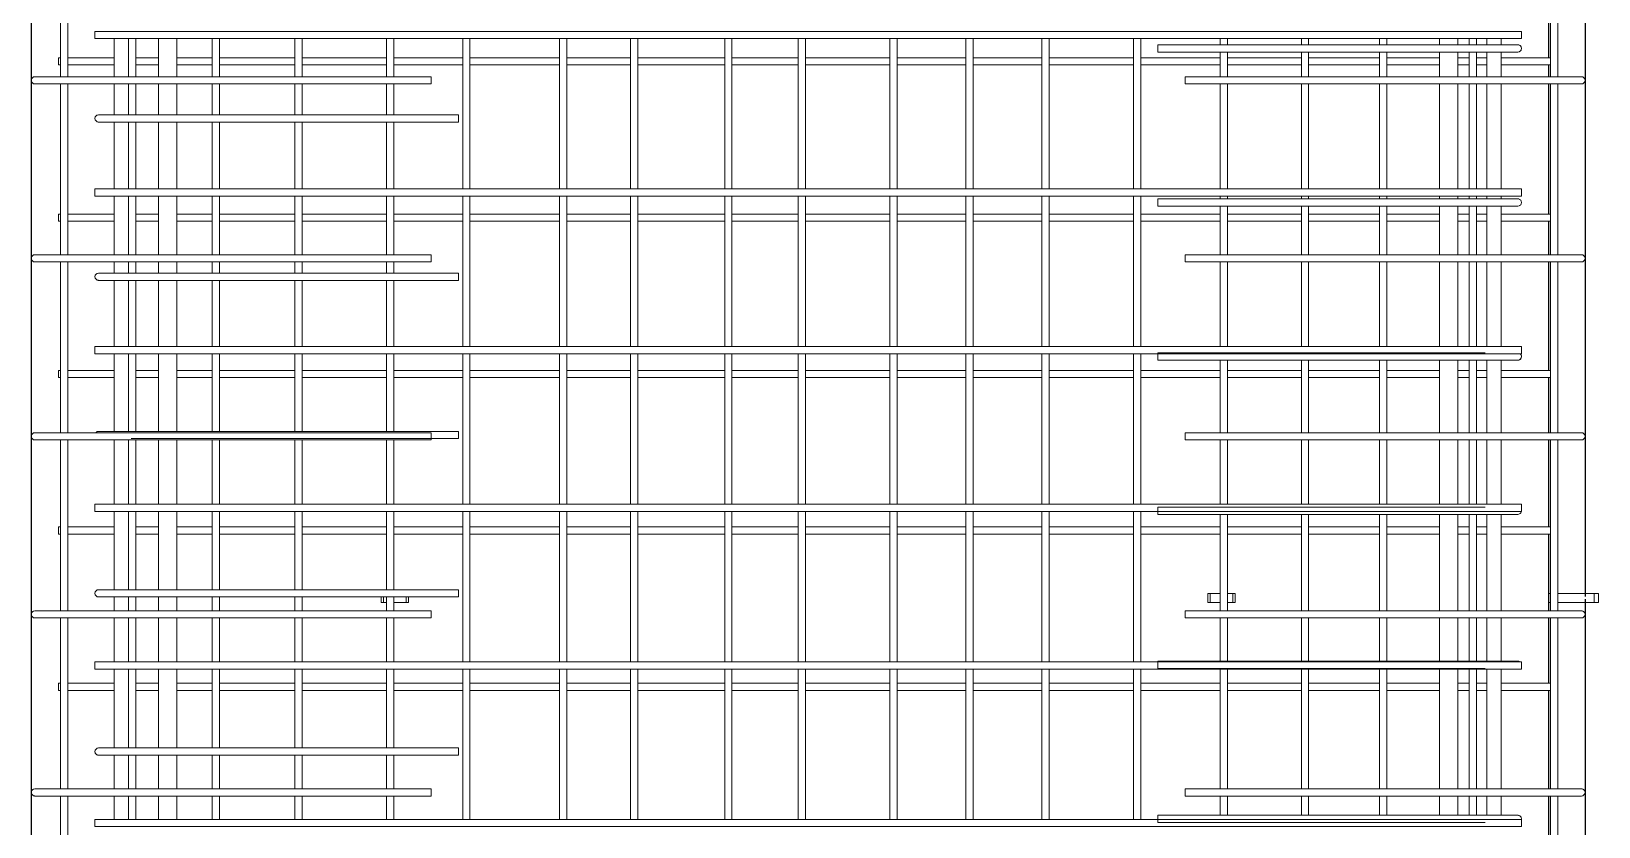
# Model space of a CAD drawing. Header units: millimetres. Extents: x 840 to 20197, y -2485 to 18696.
# Drawn here: x 2609 to 4334, y 1409 to 2283 of the extents above; entities that cross this region are included whole.
import ezdxf

# ---------------------------------------------------------------- set-up
doc = ezdxf.new("R2010")
doc.units = ezdxf.units.MM
doc.linetypes.add('Dash', pattern=[6.36, 3.18, -3.18])
for name, color, linetype, lineweight in [('A-GENM', 13, 'Continuous', 18), ('A-WALL', 113, 'Continuous', 25), ('A-WALL-HDLN', 110, 'Dash', 25), ('S-RBAR', 171, 'Continuous', 18)]:
    doc.layers.add(name, color=color, linetype=linetype, lineweight=lineweight)

# ---------------------------------------------------------------- blocks, each defined once
blk = doc.blocks.new('RR spread anchor face based - RR-SA-2_5-150-V2-Elevation Front Copy 1')
at = {"layer": 'A-GENM'}
for p, q in [((2993.8, 1655), (2993.8, 1661.1)), ((2996.3, 1661.1), (2996.3, 1655)), ((3021.3, 1661.1), (3021.3, 1655)), ((3023.8, 1661.1), (3023.8, 1655)), ((2996.3, 1655), (2993.8, 1655)), ((2999.6, 1655), (2996.3, 1655)), ((3021.3, 1655), (3007.6, 1655)), ((3023.8, 1655), (3021.3, 1655))]:
    blk.add_line(p, q, dxfattribs=at)
blk = doc.blocks.new('RR spread anchor face based - RR-SA-2_5-150-V1-Elevation Front Copy 1')
at = {"layer": 'A-GENM'}
for p, q in [((3903.8, 3140), (3906.3, 3140)), ((3903.8, 3130), (3903.8, 3140)), ((3906.3, 3140), (3917.3, 3140)), ((3906.3, 3140), (3906.3, 3130)), ((3925.3, 3140), (3931.3, 3140)), ((3931.3, 3140), (3933.8, 3140)), ((3931.3, 3140), (3931.3, 3130)), ((3933.8, 3140), (3933.8, 3130)), ((3906.3, 3130), (3903.8, 3130)), ((3917.3, 3130), (3906.3, 3130)), ((3931.3, 3130), (3925.3, 3130)), ((3933.8, 3130), (3931.3, 3130))]:
    blk.add_line(p, q, dxfattribs=at)
blk = doc.blocks.new('RR spread anchor face based - RR-SA-3_0-200-1726827-Elevation Front Copy 1')
at = {"layer": 'A-GENM'}
for p, q in [((4278.8, 3140), (4280.8, 3140)), ((4288.8, 3140), (4328.8, 3140)), ((4328.8, 3140), (4333.8, 3140)), ((4328.8, 3130), (4328.8, 3140)), ((4333.8, 3130), (4333.8, 3140)), ((4280.8, 3130), (4278.8, 3130)), ((4328.8, 3130), (4288.8, 3130)), ((4333.8, 3130), (4328.8, 3130))]:
    blk.add_line(p, q, dxfattribs=at)

msp = doc.modelspace()

# ---------------------------------------------------------------- linework, layer by layer
at = {"layer": 'A-WALL'}
for p, q in [((2608.8071, -1395), (2608.8071, 3660)), ((4318.8071, 3130), (4318.8071, 1665)), ((4278.8071, 2254.27586), (4278.8071, 2418.24138)), ((4278.8071, 2233.4), (4278.8071, 2246.27586)), ((4278.8071, 2082.31034), (4278.8071, 2225.4)), ((4278.8071, 2037.6), (4278.8071, 2074.31034)), ((4278.8071, 1910.34483), (4278.8071, 2029.6)), ((4278.8071, 1841.8), (4278.8071, 1902.34483)), ((4278.8071, 1738.37931), (4278.8071, 1833.8)), ((4278.8071, 1646), (4278.8071, 1730.37931)), ((4318.8071, 1655), (4318.8071, 649.9)), ((4278.8071, 1566.41379), (4278.8071, 1638)), ((4278.8071, 1450.2), (4278.8071, 1558.41379)), ((4278.8071, 1394.44828), (4278.8071, 1442.2))]:
    msp.add_line(p, q, dxfattribs=at)
at = {"layer": 'A-WALL-HDLN'}
msp.add_line((4318.8071, 1664.95039), (4318.8071, 1655.04961), dxfattribs=at)
at = {"layer": 'S-RBAR'}
for p, q in [((2641.0571, 2233.4), (2641.0571, 2421.2)), ((2649.0571, 2233.4), (2649.0571, 2421.2)), ((4280.8071, 2233.4), (4280.8071, 2421.2)), ((4288.8071, 2233.4), (4288.8071, 2421.2)), ((2678.8071, 2283.24138), (4248.8071, 2283.24138)), ((2678.8071, 2275.24138), (2678.8071, 2283.24138)), ((4248.8071, 2275.24138), (4248.8071, 2283.24138)), ((2678.8071, 2275.24138), (4248.8071, 2275.24138)), ((2699.81129, 2233.4), (2699.81129, 2275.24138)), ((2715.81129, 2233.4), (2715.81129, 2275.24138)), ((2715.9034, 2233.4), (2715.9034, 2275.24138)), ((2723.9034, 2233.4), (2723.9034, 2275.24138)), ((2748.8071, 2233.4), (2748.8071, 2275.24138)), ((2768.8071, 2233.4), (2768.8071, 2275.24138)), ((2807.83488, 2233.4), (2807.83488, 2275.24138)), ((2815.83488, 2233.4), (2815.83488, 2275.24138)), ((2898.94599, 2233.4), (2898.94599, 2275.24138)), ((2906.94599, 2233.4), (2906.94599, 2275.24138)), ((2999.61266, 2233.4), (2999.61266, 2275.24138)), ((3007.61266, 2233.4), (3007.61266, 2275.24138)), ((3083.55107, 2109.89655), (3083.55107, 2275.24138)), ((3091.55107, 2109.89655), (3091.55107, 2275.24138)), ((3190.14043, 2109.89655), (3190.14043, 2275.24138)), ((3198.14043, 2109.89655), (3198.14043, 2275.24138)), ((3268.15615, 2109.89655), (3268.15615, 2275.24138)), ((3276.15615, 2109.89655), (3276.15615, 2275.24138)), ((3371.91821, 2109.89655), (3371.91821, 2275.24138)), ((3379.91821, 2109.89655), (3379.91821, 2275.24138)), ((3452.76124, 2109.89655), (3452.76124, 2275.24138)), ((3460.76124, 2109.89655), (3460.76124, 2275.24138)), ((3553.69599, 2109.89655), (3553.69599, 2275.24138)), ((3561.69599, 2109.89655), (3561.69599, 2275.24138)), ((3637.36632, 2109.89655), (3637.36632, 2275.24138)), ((3645.36632, 2109.89655), (3645.36632, 2275.24138)), ((3721.09877, 2109.89655), (3721.09877, 2275.24138)), ((3729.09877, 2109.89655), (3729.09877, 2275.24138)), ((3821.9714, 2109.89655), (3821.9714, 2275.24138)), ((3829.9714, 2109.89655), (3829.9714, 2275.24138)), ((4208.8071, 2268.51229), (3848.8071, 2268.51229)), ((3848.8071, 2268.51229), (3848.8071, 2260.51229)), ((4208.8071, 2260.51229), (3848.8071, 2260.51229)), ((3917.25155, 2268.51229), (3917.25155, 2275.24138)), ((3917.25155, 2233.4), (3917.25155, 2260.51229)), ((3925.25155, 2268.51229), (3925.25155, 2275.24138)), ((3925.25155, 2233.4), (3925.25155, 2260.51229)), ((4006.57649, 2268.51229), (4006.57649, 2275.24138)), ((4006.57649, 2233.4), (4006.57649, 2260.51229)), ((4014.57649, 2268.51229), (4014.57649, 2275.24138)), ((4014.57649, 2233.4), (4014.57649, 2260.51229)), ((4092.77932, 2268.51229), (4092.77932, 2275.24138)), ((4092.77932, 2233.4), (4092.77932, 2260.51229)), ((4100.77932, 2268.51229), (4100.77932, 2275.24138)), ((4100.77932, 2233.4), (4100.77932, 2260.51229)), ((4158.8071, 2268.51229), (4158.8071, 2275.24138)), ((4158.8071, 2233.4), (4158.8071, 2260.51229)), ((4178.8071, 2268.51229), (4178.8071, 2275.24138)), ((4178.8071, 2233.4), (4178.8071, 2260.51229)), ((4191.18157, 2268.51229), (4191.18157, 2275.24138)), ((4191.18157, 2233.4), (4191.18157, 2260.51229)), ((4199.18157, 2268.51229), (4199.18157, 2275.24138)), ((4199.18157, 2233.4), (4199.18157, 2260.51229)), ((4208.8071, 2268.51229), (4244.8071, 2268.51229)), ((4208.8071, 2260.51229), (4244.8071, 2260.51229)), ((4210.55291, 2268.51229), (4210.55291, 2275.24138)), ((4210.55291, 2233.4), (4210.55291, 2260.51229)), ((4226.55291, 2268.51229), (4226.55291, 2275.24138)), ((4226.55291, 2233.4), (4226.55291, 2260.51229)), ((2638.8071, 2254.27586), (2641.0571, 2254.27586)), ((2638.8071, 2246.27586), (2638.8071, 2254.27586)), ((2638.8071, 2246.27586), (2641.0571, 2246.27586)), ((2649.0571, 2254.27586), (2699.81129, 2254.27586)), ((2649.0571, 2246.27586), (2699.81129, 2246.27586)), ((2723.9034, 2254.27586), (2748.8071, 2254.27586)), ((2723.9034, 2246.27586), (2748.8071, 2246.27586)), ((2768.8071, 2254.27586), (2807.83488, 2254.27586)), ((2768.8071, 2246.27586), (2807.83488, 2246.27586)), ((2815.83488, 2254.27586), (2898.94599, 2254.27586)), ((2815.83488, 2246.27586), (2898.94599, 2246.27586)), ((2906.94599, 2254.27586), (2999.61266, 2254.27586)), ((2906.94599, 2246.27586), (2999.61266, 2246.27586)), ((3007.61266, 2254.27586), (3083.55107, 2254.27586)), ((3007.61266, 2246.27586), (3083.55107, 2246.27586)), ((3091.55107, 2254.27586), (3190.14043, 2254.27586)), ((3091.55107, 2246.27586), (3190.14043, 2246.27586)), ((3198.14043, 2254.27586), (3268.15615, 2254.27586)), ((3198.14043, 2246.27586), (3268.15615, 2246.27586)), ((3276.15615, 2254.27586), (3371.91821, 2254.27586)), ((3276.15615, 2246.27586), (3371.91821, 2246.27586)), ((3379.91821, 2254.27586), (3452.76124, 2254.27586)), ((3379.91821, 2246.27586), (3452.76124, 2246.27586)), ((3460.76124, 2254.27586), (3553.69599, 2254.27586)), ((3460.76124, 2246.27586), (3553.69599, 2246.27586)), ((3561.69599, 2254.27586), (3637.36632, 2254.27586)), ((3561.69599, 2246.27586), (3637.36632, 2246.27586)), ((3645.36632, 2254.27586), (3721.09877, 2254.27586)), ((3645.36632, 2246.27586), (3721.09877, 2246.27586)), ((3729.09877, 2254.27586), (3821.9714, 2254.27586)), ((3729.09877, 2246.27586), (3821.9714, 2246.27586)), ((3829.9714, 2254.27586), (3917.25155, 2254.27586)), ((3829.9714, 2246.27586), (3917.25155, 2246.27586)), ((3925.25155, 2254.27586), (4006.57649, 2254.27586)), ((3925.25155, 2246.27586), (4006.57649, 2246.27586)), ((4014.57649, 2254.27586), (4092.77932, 2254.27586)), ((4014.57649, 2246.27586), (4092.77932, 2246.27586)), ((4100.77932, 2254.27586), (4158.8071, 2254.27586)), ((4100.77932, 2246.27586), (4158.8071, 2246.27586)), ((4178.8071, 2254.27586), (4191.18157, 2254.27586)), ((4178.8071, 2246.27586), (4191.18157, 2246.27586)), ((4199.18157, 2254.27586), (4210.55291, 2254.27586)), ((4199.18157, 2246.27586), (4210.55291, 2246.27586)), ((4226.55291, 2254.27586), (4280.8071, 2254.27586)), ((4226.55291, 2246.27586), (4280.8071, 2246.27586)), ((2632.8071, 2233.4), (2612.8071, 2233.4)), ((2632.8071, 2225.4), (2612.8071, 2225.4)), ((2632.8071, 2233.4), (3048.8071, 2233.4)), ((2632.8071, 2225.4), (3048.8071, 2225.4)), ((2641.0571, 2037.6), (2641.0571, 2225.4)), ((2649.0571, 2037.6), (2649.0571, 2225.4)), ((2699.81129, 2191.51213), (2699.81129, 2225.4)), ((2715.81129, 2191.51213), (2715.81129, 2225.4)), ((2715.9034, 2191.51213), (2715.9034, 2225.4)), ((2723.9034, 2191.51213), (2723.9034, 2225.4)), ((2748.8071, 2191.51213), (2748.8071, 2225.4)), ((2768.8071, 2191.51213), (2768.8071, 2225.4)), ((2807.83488, 2191.51213), (2807.83488, 2225.4)), ((2815.83488, 2191.51213), (2815.83488, 2225.4)), ((2898.94599, 2191.51213), (2898.94599, 2225.4)), ((2906.94599, 2191.51213), (2906.94599, 2225.4)), ((2999.61266, 2191.51213), (2999.61266, 2225.4)), ((3007.61266, 2191.51213), (3007.61266, 2225.4)), ((3048.8071, 2225.4), (3048.8071, 2233.4)), ((4294.8071, 2233.4), (3878.8071, 2233.4)), ((3878.8071, 2233.4), (3878.8071, 2225.4)), ((4294.8071, 2225.4), (3878.8071, 2225.4)), ((3917.25155, 2109.89655), (3917.25155, 2225.4)), ((3925.25155, 2109.89655), (3925.25155, 2225.4)), ((4006.57649, 2109.89655), (4006.57649, 2225.4)), ((4014.57649, 2109.89655), (4014.57649, 2225.4)), ((4092.77932, 2109.89655), (4092.77932, 2225.4)), ((4100.77932, 2109.89655), (4100.77932, 2225.4)), ((4158.8071, 2109.89655), (4158.8071, 2225.4)), ((4178.8071, 2109.89655), (4178.8071, 2225.4)), ((4191.18157, 2109.89655), (4191.18157, 2225.4)), ((4199.18157, 2109.89655), (4199.18157, 2225.4)), ((4210.55291, 2109.89655), (4210.55291, 2225.4)), ((4226.55291, 2109.89655), (4226.55291, 2225.4)), ((4280.8071, 2037.6), (4280.8071, 2225.4)), ((4288.8071, 2037.6), (4288.8071, 2225.4)), ((4294.8071, 2233.4), (4314.8071, 2233.4)), ((4294.8071, 2225.4), (4314.8071, 2225.4)), ((2718.8071, 2191.51213), (2682.8071, 2191.51213)), ((2718.8071, 2191.51213), (3078.8071, 2191.51213)), ((3078.8071, 2183.51213), (3078.8071, 2191.51213)), ((2718.8071, 2183.51213), (2682.8071, 2183.51213)), ((2699.81129, 2109.89655), (2699.81129, 2183.51213)), ((2715.81129, 2109.89655), (2715.81129, 2183.51213)), ((2715.9034, 2109.89655), (2715.9034, 2183.51213)), ((2718.8071, 2183.51213), (3078.8071, 2183.51213)), ((2723.9034, 2109.89655), (2723.9034, 2183.51213)), ((2748.8071, 2109.89655), (2748.8071, 2183.51213)), ((2768.8071, 2109.89655), (2768.8071, 2183.51213)), ((2807.83488, 2109.89655), (2807.83488, 2183.51213)), ((2815.83488, 2109.89655), (2815.83488, 2183.51213)), ((2898.94599, 2109.89655), (2898.94599, 2183.51213)), ((2906.94599, 2109.89655), (2906.94599, 2183.51213)), ((2999.61266, 2109.89655), (2999.61266, 2183.51213)), ((3007.61266, 2109.89655), (3007.61266, 2183.51213)), ((2678.8071, 2109.89655), (4248.8071, 2109.89655)), ((2678.8071, 2101.89655), (2678.8071, 2109.89655)), ((4248.8071, 2101.89655), (4248.8071, 2109.89655)), ((2678.8071, 2101.89655), (4248.8071, 2101.89655)), ((2699.81129, 2037.6), (2699.81129, 2101.89655)), ((2715.81129, 2037.6), (2715.81129, 2101.89655)), ((2715.9034, 2037.6), (2715.9034, 2101.89655)), ((2723.9034, 2037.6), (2723.9034, 2101.89655)), ((2748.8071, 2037.6), (2748.8071, 2101.89655)), ((2768.8071, 2037.6), (2768.8071, 2101.89655)), ((2807.83488, 2037.6), (2807.83488, 2101.89655)), ((2815.83488, 2037.6), (2815.83488, 2101.89655)), ((2898.94599, 2037.6), (2898.94599, 2101.89655)), ((2906.94599, 2037.6), (2906.94599, 2101.89655)), ((2999.61266, 2037.6), (2999.61266, 2101.89655)), ((3007.61266, 2037.6), (3007.61266, 2101.89655)), ((3083.55107, 1936.55172), (3083.55107, 2101.89655)), ((3091.55107, 1936.55172), (3091.55107, 2101.89655)), ((3190.14043, 1936.55172), (3190.14043, 2101.89655)), ((3198.14043, 1936.55172), (3198.14043, 2101.89655)), ((3268.15615, 1936.55172), (3268.15615, 2101.89655)), ((3276.15615, 1936.55172), (3276.15615, 2101.89655)), ((3371.91821, 1936.55172), (3371.91821, 2101.89655)), ((3379.91821, 1936.55172), (3379.91821, 2101.89655)), ((3452.76124, 1936.55172), (3452.76124, 2101.89655)), ((3460.76124, 1936.55172), (3460.76124, 2101.89655)), ((3553.69599, 1936.55172), (3553.69599, 2101.89655)), ((3561.69599, 1936.55172), (3561.69599, 2101.89655)), ((3637.36632, 1936.55172), (3637.36632, 2101.89655)), ((3645.36632, 1936.55172), (3645.36632, 2101.89655)), ((3721.09877, 1936.55172), (3721.09877, 2101.89655)), ((3729.09877, 1936.55172), (3729.09877, 2101.89655)), ((3821.9714, 1936.55172), (3821.9714, 2101.89655)), ((3829.9714, 1936.55172), (3829.9714, 2101.89655)), ((4208.8071, 2099.01171), (3848.8071, 2099.01171)), ((3848.8071, 2099.01171), (3848.8071, 2091.01171)), ((4208.8071, 2091.01171), (3848.8071, 2091.01171)), ((3917.25155, 2099.01171), (3917.25155, 2101.89655)), ((3917.25155, 2037.6), (3917.25155, 2091.01171)), ((3925.25155, 2099.01171), (3925.25155, 2101.89655)), ((3925.25155, 2037.6), (3925.25155, 2091.01171)), ((4006.57649, 2099.01171), (4006.57649, 2101.89655)), ((4006.57649, 2037.6), (4006.57649, 2091.01171)), ((4014.57649, 2099.01171), (4014.57649, 2101.89655)), ((4014.57649, 2037.6), (4014.57649, 2091.01171)), ((4092.77932, 2099.01171), (4092.77932, 2101.89655)), ((4092.77932, 2037.6), (4092.77932, 2091.01171)), ((4100.77932, 2099.01171), (4100.77932, 2101.89655)), ((4100.77932, 2037.6), (4100.77932, 2091.01171)), ((4158.8071, 2099.01171), (4158.8071, 2101.89655)), ((4158.8071, 2037.6), (4158.8071, 2091.01171)), ((4178.8071, 2099.01171), (4178.8071, 2101.89655)), ((4178.8071, 2037.6), (4178.8071, 2091.01171)), ((4191.18157, 2099.01171), (4191.18157, 2101.89655)), ((4191.18157, 2037.6), (4191.18157, 2091.01171)), ((4199.18157, 2099.01171), (4199.18157, 2101.89655)), ((4199.18157, 2037.6), (4199.18157, 2091.01171)), ((4208.8071, 2099.01171), (4244.8071, 2099.01171)), ((4208.8071, 2091.01171), (4244.8071, 2091.01171)), ((4210.55291, 2099.01171), (4210.55291, 2101.89655)), ((4210.55291, 2037.6), (4210.55291, 2091.01171)), ((4226.55291, 2099.01171), (4226.55291, 2101.89655)), ((4226.55291, 2037.6), (4226.55291, 2091.01171)), ((2638.8071, 2082.31034), (2641.0571, 2082.31034)), ((2638.8071, 2074.31034), (2638.8071, 2082.31034)), ((2638.8071, 2074.31034), (2641.0571, 2074.31034)), ((2649.0571, 2082.31034), (2699.81129, 2082.31034)), ((2649.0571, 2074.31034), (2699.81129, 2074.31034)), ((2723.9034, 2082.31034), (2748.8071, 2082.31034)), ((2723.9034, 2074.31034), (2748.8071, 2074.31034)), ((2768.8071, 2082.31034), (2807.83488, 2082.31034)), ((2768.8071, 2074.31034), (2807.83488, 2074.31034)), ((2815.83488, 2082.31034), (2898.94599, 2082.31034)), ((2815.83488, 2074.31034), (2898.94599, 2074.31034)), ((2906.94599, 2082.31034), (2999.61266, 2082.31034)), ((2906.94599, 2074.31034), (2999.61266, 2074.31034)), ((3007.61266, 2082.31034), (3083.55107, 2082.31034)), ((3007.61266, 2074.31034), (3083.55107, 2074.31034)), ((3091.55107, 2082.31034), (3190.14043, 2082.31034)), ((3091.55107, 2074.31034), (3190.14043, 2074.31034)), ((3198.14043, 2082.31034), (3268.15615, 2082.31034)), ((3198.14043, 2074.31034), (3268.15615, 2074.31034)), ((3276.15615, 2082.31034), (3371.91821, 2082.31034)), ((3276.15615, 2074.31034), (3371.91821, 2074.31034)), ((3379.91821, 2082.31034), (3452.76124, 2082.31034)), ((3379.91821, 2074.31034), (3452.76124, 2074.31034)), ((3460.76124, 2082.31034), (3553.69599, 2082.31034)), ((3460.76124, 2074.31034), (3553.69599, 2074.31034)), ((3561.69599, 2082.31034), (3637.36632, 2082.31034)), ((3561.69599, 2074.31034), (3637.36632, 2074.31034)), ((3645.36632, 2082.31034), (3721.09877, 2082.31034)), ((3645.36632, 2074.31034), (3721.09877, 2074.31034)), ((3729.09877, 2082.31034), (3821.9714, 2082.31034)), ((3729.09877, 2074.31034), (3821.9714, 2074.31034)), ((3829.9714, 2082.31034), (3917.25155, 2082.31034)), ((3829.9714, 2074.31034), (3917.25155, 2074.31034)), ((3925.25155, 2082.31034), (4006.57649, 2082.31034)), ((3925.25155, 2074.31034), (4006.57649, 2074.31034)), ((4014.57649, 2082.31034), (4092.77932, 2082.31034)), ((4014.57649, 2074.31034), (4092.77932, 2074.31034)), ((4100.77932, 2082.31034), (4158.8071, 2082.31034)), ((4100.77932, 2074.31034), (4158.8071, 2074.31034)), ((4178.8071, 2082.31034), (4191.18157, 2082.31034)), ((4178.8071, 2074.31034), (4191.18157, 2074.31034)), ((4199.18157, 2082.31034), (4210.55291, 2082.31034)), ((4199.18157, 2074.31034), (4210.55291, 2074.31034)), ((4226.55291, 2082.31034), (4280.8071, 2082.31034)), ((4226.55291, 2074.31034), (4280.8071, 2074.31034)), ((2632.8071, 2037.6), (2612.8071, 2037.6)), ((2632.8071, 2037.6), (3048.8071, 2037.6)), ((3048.8071, 2029.6), (3048.8071, 2037.6)), ((4294.8071, 2037.6), (3878.8071, 2037.6)), ((3878.8071, 2037.6), (3878.8071, 2029.6)), ((4294.8071, 2037.6), (4314.8071, 2037.6)), ((2632.8071, 2029.6), (2612.8071, 2029.6)), ((2632.8071, 2029.6), (3048.8071, 2029.6)), ((2641.0571, 1841.8), (2641.0571, 2029.6)), ((2649.0571, 1841.8), (2649.0571, 2029.6)), ((2699.81129, 2017.38652), (2699.81129, 2029.6)), ((2715.81129, 2017.38652), (2715.81129, 2029.6)), ((2715.9034, 2017.38652), (2715.9034, 2029.6)), ((2723.9034, 2017.38652), (2723.9034, 2029.6)), ((2748.8071, 2017.38652), (2748.8071, 2029.6)), ((2768.8071, 2017.38652), (2768.8071, 2029.6)), ((2807.83488, 2017.38652), (2807.83488, 2029.6)), ((2815.83488, 2017.38652), (2815.83488, 2029.6)), ((2898.94599, 2017.38652), (2898.94599, 2029.6)), ((2906.94599, 2017.38652), (2906.94599, 2029.6)), ((2999.61266, 2017.38652), (2999.61266, 2029.6)), ((3007.61266, 2017.38652), (3007.61266, 2029.6)), ((4294.8071, 2029.6), (3878.8071, 2029.6)), ((3917.25155, 1936.55172), (3917.25155, 2029.6)), ((3925.25155, 1936.55172), (3925.25155, 2029.6)), ((4006.57649, 1936.55172), (4006.57649, 2029.6)), ((4014.57649, 1936.55172), (4014.57649, 2029.6)), ((4092.77932, 1936.55172), (4092.77932, 2029.6)), ((4100.77932, 1936.55172), (4100.77932, 2029.6)), ((4158.8071, 1936.55172), (4158.8071, 2029.6)), ((4178.8071, 1936.55172), (4178.8071, 2029.6)), ((4191.18157, 1936.55172), (4191.18157, 2029.6)), ((4199.18157, 1936.55172), (4199.18157, 2029.6)), ((4210.55291, 1936.55172), (4210.55291, 2029.6)), ((4226.55291, 1936.55172), (4226.55291, 2029.6)), ((4280.8071, 1841.8), (4280.8071, 2029.6)), ((4288.8071, 1841.8), (4288.8071, 2029.6)), ((4294.8071, 2029.6), (4314.8071, 2029.6)), ((2718.8071, 2017.38652), (2682.8071, 2017.38652)), ((2718.8071, 2009.38652), (2682.8071, 2009.38652)), ((2699.81129, 1936.55172), (2699.81129, 2009.38652)), ((2715.81129, 1936.55172), (2715.81129, 2009.38652)), ((2715.9034, 1936.55172), (2715.9034, 2009.38652)), ((2718.8071, 2017.38652), (3078.8071, 2017.38652)), ((2718.8071, 2009.38652), (3078.8071, 2009.38652)), ((2723.9034, 1936.55172), (2723.9034, 2009.38652)), ((2748.8071, 1936.55172), (2748.8071, 2009.38652)), ((2768.8071, 1936.55172), (2768.8071, 2009.38652)), ((2807.83488, 1936.55172), (2807.83488, 2009.38652)), ((2815.83488, 1936.55172), (2815.83488, 2009.38652)), ((2898.94599, 1936.55172), (2898.94599, 2009.38652)), ((2906.94599, 1936.55172), (2906.94599, 2009.38652)), ((2999.61266, 1936.55172), (2999.61266, 2009.38652)), ((3007.61266, 1936.55172), (3007.61266, 2009.38652)), ((3078.8071, 2009.38652), (3078.8071, 2017.38652)), ((2678.8071, 1936.55172), (4248.8071, 1936.55172)), ((2678.8071, 1928.55172), (2678.8071, 1936.55172)), ((4248.8071, 1928.55172), (4248.8071, 1936.55172)), ((2678.8071, 1928.55172), (4248.8071, 1928.55172)), ((2699.81129, 1843.26091), (2699.81129, 1928.55172)), ((2715.81129, 1843.26091), (2715.81129, 1928.55172)), ((2715.9034, 1843.26091), (2715.9034, 1928.55172)), ((2723.9034, 1843.26091), (2723.9034, 1928.55172)), ((2748.8071, 1843.26091), (2748.8071, 1928.55172)), ((2768.8071, 1843.26091), (2768.8071, 1928.55172)), ((2807.83488, 1843.26091), (2807.83488, 1928.55172)), ((2815.83488, 1843.26091), (2815.83488, 1928.55172)), ((2898.94599, 1843.26091), (2898.94599, 1928.55172)), ((2906.94599, 1843.26091), (2906.94599, 1928.55172)), ((2999.61266, 1843.26091), (2999.61266, 1928.55172)), ((3007.61266, 1843.26091), (3007.61266, 1928.55172)), ((3083.55107, 1763.2069), (3083.55107, 1928.55172)), ((3091.55107, 1763.2069), (3091.55107, 1928.55172)), ((3190.14043, 1763.2069), (3190.14043, 1928.55172)), ((3198.14043, 1763.2069), (3198.14043, 1928.55172)), ((3268.15615, 1763.2069), (3268.15615, 1928.55172)), ((3276.15615, 1763.2069), (3276.15615, 1928.55172)), ((3371.91821, 1763.2069), (3371.91821, 1928.55172)), ((3379.91821, 1763.2069), (3379.91821, 1928.55172)), ((3452.76124, 1763.2069), (3452.76124, 1928.55172)), ((3460.76124, 1763.2069), (3460.76124, 1928.55172)), ((3553.69599, 1763.2069), (3553.69599, 1928.55172)), ((3561.69599, 1763.2069), (3561.69599, 1928.55172)), ((3637.36632, 1763.2069), (3637.36632, 1928.55172)), ((3645.36632, 1763.2069), (3645.36632, 1928.55172)), ((3721.09877, 1763.2069), (3721.09877, 1928.55172)), ((3729.09877, 1763.2069), (3729.09877, 1928.55172)), ((3821.9714, 1763.2069), (3821.9714, 1928.55172)), ((3829.9714, 1763.2069), (3829.9714, 1928.55172)), ((4208.8071, 1929.51112), (3848.8071, 1929.51112)), ((3848.8071, 1929.51112), (3848.8071, 1921.51112)), ((4208.8071, 1921.51112), (3848.8071, 1921.51112)), ((3917.25155, 1841.8), (3917.25155, 1921.51112)), ((3925.25155, 1841.8), (3925.25155, 1921.51112)), ((4006.57649, 1841.8), (4006.57649, 1921.51112)), ((4014.57649, 1841.8), (4014.57649, 1921.51112)), ((4092.77932, 1841.8), (4092.77932, 1921.51112)), ((4100.77932, 1841.8), (4100.77932, 1921.51112)), ((4158.8071, 1841.8), (4158.8071, 1921.51112)), ((4178.8071, 1841.8), (4178.8071, 1921.51112)), ((4191.18157, 1841.8), (4191.18157, 1921.51112)), ((4199.18157, 1841.8), (4199.18157, 1921.51112)), ((4208.8071, 1921.51112), (4244.8071, 1921.51112)), ((4210.55291, 1841.8), (4210.55291, 1921.51112)), ((4226.55291, 1841.8), (4226.55291, 1921.51112)), ((2638.8071, 1910.34483), (2641.0571, 1910.34483)), ((2638.8071, 1902.34483), (2638.8071, 1910.34483)), ((2638.8071, 1902.34483), (2641.0571, 1902.34483)), ((2649.0571, 1910.34483), (2699.81129, 1910.34483)), ((2649.0571, 1902.34483), (2699.81129, 1902.34483)), ((2723.9034, 1910.34483), (2748.8071, 1910.34483)), ((2723.9034, 1902.34483), (2748.8071, 1902.34483)), ((2768.8071, 1910.34483), (2807.83488, 1910.34483)), ((2768.8071, 1902.34483), (2807.83488, 1902.34483)), ((2815.83488, 1910.34483), (2898.94599, 1910.34483)), ((2815.83488, 1902.34483), (2898.94599, 1902.34483)), ((2906.94599, 1910.34483), (2999.61266, 1910.34483)), ((2906.94599, 1902.34483), (2999.61266, 1902.34483)), ((3007.61266, 1910.34483), (3083.55107, 1910.34483)), ((3007.61266, 1902.34483), (3083.55107, 1902.34483)), ((3091.55107, 1910.34483), (3190.14043, 1910.34483)), ((3091.55107, 1902.34483), (3190.14043, 1902.34483)), ((3198.14043, 1910.34483), (3268.15615, 1910.34483)), ((3198.14043, 1902.34483), (3268.15615, 1902.34483)), ((3276.15615, 1910.34483), (3371.91821, 1910.34483)), ((3276.15615, 1902.34483), (3371.91821, 1902.34483)), ((3379.91821, 1910.34483), (3452.76124, 1910.34483)), ((3379.91821, 1902.34483), (3452.76124, 1902.34483)), ((3460.76124, 1910.34483), (3553.69599, 1910.34483)), ((3460.76124, 1902.34483), (3553.69599, 1902.34483)), ((3561.69599, 1910.34483), (3637.36632, 1910.34483)), ((3561.69599, 1902.34483), (3637.36632, 1902.34483)), ((3645.36632, 1910.34483), (3721.09877, 1910.34483)), ((3645.36632, 1902.34483), (3721.09877, 1902.34483)), ((3729.09877, 1910.34483), (3821.9714, 1910.34483)), ((3729.09877, 1902.34483), (3821.9714, 1902.34483)), ((3829.9714, 1910.34483), (3917.25155, 1910.34483)), ((3829.9714, 1902.34483), (3917.25155, 1902.34483)), ((3925.25155, 1910.34483), (4006.57649, 1910.34483)), ((3925.25155, 1902.34483), (4006.57649, 1902.34483)), ((4014.57649, 1910.34483), (4092.77932, 1910.34483)), ((4014.57649, 1902.34483), (4092.77932, 1902.34483)), ((4100.77932, 1910.34483), (4158.8071, 1910.34483)), ((4100.77932, 1902.34483), (4158.8071, 1902.34483)), ((4178.8071, 1910.34483), (4191.18157, 1910.34483)), ((4178.8071, 1902.34483), (4191.18157, 1902.34483)), ((4199.18157, 1910.34483), (4210.55291, 1910.34483)), ((4199.18157, 1902.34483), (4210.55291, 1902.34483)), ((4226.55291, 1910.34483), (4280.8071, 1910.34483)), ((4226.55291, 1902.34483), (4280.8071, 1902.34483)), ((2632.8071, 1841.8), (2612.8071, 1841.8)), ((2632.8071, 1833.8), (2612.8071, 1833.8)), ((2632.8071, 1841.8), (3048.8071, 1841.8)), ((2632.8071, 1833.8), (3048.8071, 1833.8)), ((2641.0571, 1646), (2641.0571, 1833.8)), ((2649.0571, 1646), (2649.0571, 1833.8)), ((2718.8071, 1843.26091), (2682.8071, 1843.26091)), ((2699.81129, 1763.2069), (2699.81129, 1833.8)), ((2715.81129, 1763.2069), (2715.81129, 1833.8)), ((2715.9034, 1763.2069), (2715.9034, 1833.8)), ((2718.8071, 1843.26091), (3078.8071, 1843.26091)), ((2718.8071, 1835.26091), (3078.8071, 1835.26091)), ((2723.9034, 1763.2069), (2723.9034, 1833.8)), ((2748.8071, 1763.2069), (2748.8071, 1833.8)), ((2768.8071, 1763.2069), (2768.8071, 1833.8)), ((2807.83488, 1763.2069), (2807.83488, 1833.8)), ((2815.83488, 1763.2069), (2815.83488, 1833.8)), ((2898.94599, 1763.2069), (2898.94599, 1833.8)), ((2906.94599, 1763.2069), (2906.94599, 1833.8)), ((2999.61266, 1763.2069), (2999.61266, 1833.8)), ((3007.61266, 1763.2069), (3007.61266, 1833.8)), ((3048.8071, 1833.8), (3048.8071, 1841.8)), ((3078.8071, 1835.26091), (3078.8071, 1843.26091)), ((4294.8071, 1841.8), (3878.8071, 1841.8)), ((3878.8071, 1841.8), (3878.8071, 1833.8)), ((4294.8071, 1833.8), (3878.8071, 1833.8)), ((3917.25155, 1763.2069), (3917.25155, 1833.8)), ((3925.25155, 1763.2069), (3925.25155, 1833.8)), ((4006.57649, 1763.2069), (4006.57649, 1833.8)), ((4014.57649, 1763.2069), (4014.57649, 1833.8)), ((4092.77932, 1763.2069), (4092.77932, 1833.8)), ((4100.77932, 1763.2069), (4100.77932, 1833.8)), ((4158.8071, 1763.2069), (4158.8071, 1833.8)), ((4178.8071, 1763.2069), (4178.8071, 1833.8)), ((4191.18157, 1763.2069), (4191.18157, 1833.8)), ((4199.18157, 1763.2069), (4199.18157, 1833.8)), ((4210.55291, 1763.2069), (4210.55291, 1833.8)), ((4226.55291, 1763.2069), (4226.55291, 1833.8)), ((4280.8071, 1646), (4280.8071, 1833.8)), ((4288.8071, 1646), (4288.8071, 1833.8)), ((4294.8071, 1841.8), (4314.8071, 1841.8)), ((4294.8071, 1833.8), (4314.8071, 1833.8)), ((2678.8071, 1763.2069), (4248.8071, 1763.2069)), ((2678.8071, 1755.2069), (2678.8071, 1763.2069)), ((4208.8071, 1760.01054), (3848.8071, 1760.01054)), ((3848.8071, 1760.01054), (3848.8071, 1752.01054)), ((4248.8071, 1755.2069), (4248.8071, 1763.2069)), ((2678.8071, 1755.2069), (4248.8071, 1755.2069)), ((2699.81129, 1669.13531), (2699.81129, 1755.2069)), ((2715.81129, 1669.13531), (2715.81129, 1755.2069)), ((2715.9034, 1669.13531), (2715.9034, 1755.2069)), ((2723.9034, 1669.13531), (2723.9034, 1755.2069)), ((2748.8071, 1669.13531), (2748.8071, 1755.2069)), ((2768.8071, 1669.13531), (2768.8071, 1755.2069)), ((2807.83488, 1669.13531), (2807.83488, 1755.2069)), ((2815.83488, 1669.13531), (2815.83488, 1755.2069)), ((2898.94599, 1669.13531), (2898.94599, 1755.2069)), ((2906.94599, 1669.13531), (2906.94599, 1755.2069)), ((2999.61266, 1669.13531), (2999.61266, 1755.2069)), ((3007.61266, 1669.13531), (3007.61266, 1755.2069)), ((3083.55107, 1589.86207), (3083.55107, 1755.2069)), ((3091.55107, 1589.86207), (3091.55107, 1755.2069)), ((3190.14043, 1589.86207), (3190.14043, 1755.2069)), ((3198.14043, 1589.86207), (3198.14043, 1755.2069)), ((3268.15615, 1589.86207), (3268.15615, 1755.2069)), ((3276.15615, 1589.86207), (3276.15615, 1755.2069)), ((3371.91821, 1589.86207), (3371.91821, 1755.2069)), ((3379.91821, 1589.86207), (3379.91821, 1755.2069)), ((3452.76124, 1589.86207), (3452.76124, 1755.2069)), ((3460.76124, 1589.86207), (3460.76124, 1755.2069)), ((3553.69599, 1589.86207), (3553.69599, 1755.2069)), ((3561.69599, 1589.86207), (3561.69599, 1755.2069)), ((3637.36632, 1589.86207), (3637.36632, 1755.2069)), ((3645.36632, 1589.86207), (3645.36632, 1755.2069)), ((3721.09877, 1589.86207), (3721.09877, 1755.2069)), ((3729.09877, 1589.86207), (3729.09877, 1755.2069)), ((3821.9714, 1589.86207), (3821.9714, 1755.2069)), ((3829.9714, 1589.86207), (3829.9714, 1755.2069)), ((4208.8071, 1752.01054), (3848.8071, 1752.01054)), ((3917.25155, 1646), (3917.25155, 1752.01054)), ((3925.25155, 1646), (3925.25155, 1752.01054)), ((4006.57649, 1646), (4006.57649, 1752.01054)), ((4014.57649, 1646), (4014.57649, 1752.01054)), ((4092.77932, 1646), (4092.77932, 1752.01054)), ((4100.77932, 1646), (4100.77932, 1752.01054)), ((4158.8071, 1646), (4158.8071, 1752.01054)), ((4178.8071, 1646), (4178.8071, 1752.01054)), ((4191.18157, 1646), (4191.18157, 1752.01054)), ((4199.18157, 1646), (4199.18157, 1752.01054)), ((4208.8071, 1752.01054), (4244.8071, 1752.01054)), ((4210.55291, 1646), (4210.55291, 1752.01054)), ((4226.55291, 1646), (4226.55291, 1752.01054)), ((2638.8071, 1738.37931), (2641.0571, 1738.37931)), ((2638.8071, 1730.37931), (2638.8071, 1738.37931)), ((2638.8071, 1730.37931), (2641.0571, 1730.37931)), ((2649.0571, 1738.37931), (2699.81129, 1738.37931)), ((2649.0571, 1730.37931), (2699.81129, 1730.37931)), ((2723.9034, 1738.37931), (2748.8071, 1738.37931)), ((2723.9034, 1730.37931), (2748.8071, 1730.37931)), ((2768.8071, 1738.37931), (2807.83488, 1738.37931)), ((2768.8071, 1730.37931), (2807.83488, 1730.37931)), ((2815.83488, 1738.37931), (2898.94599, 1738.37931)), ((2815.83488, 1730.37931), (2898.94599, 1730.37931)), ((2906.94599, 1738.37931), (2999.61266, 1738.37931)), ((2906.94599, 1730.37931), (2999.61266, 1730.37931)), ((3007.61266, 1738.37931), (3083.55107, 1738.37931)), ((3007.61266, 1730.37931), (3083.55107, 1730.37931)), ((3091.55107, 1738.37931), (3190.14043, 1738.37931)), ((3091.55107, 1730.37931), (3190.14043, 1730.37931)), ((3198.14043, 1738.37931), (3268.15615, 1738.37931)), ((3198.14043, 1730.37931), (3268.15615, 1730.37931)), ((3276.15615, 1738.37931), (3371.91821, 1738.37931)), ((3276.15615, 1730.37931), (3371.91821, 1730.37931)), ((3379.91821, 1738.37931), (3452.76124, 1738.37931)), ((3379.91821, 1730.37931), (3452.76124, 1730.37931)), ((3460.76124, 1738.37931), (3553.69599, 1738.37931)), ((3460.76124, 1730.37931), (3553.69599, 1730.37931)), ((3561.69599, 1738.37931), (3637.36632, 1738.37931)), ((3561.69599, 1730.37931), (3637.36632, 1730.37931)), ((3645.36632, 1738.37931), (3721.09877, 1738.37931)), ((3645.36632, 1730.37931), (3721.09877, 1730.37931)), ((3729.09877, 1738.37931), (3821.9714, 1738.37931)), ((3729.09877, 1730.37931), (3821.9714, 1730.37931)), ((3829.9714, 1738.37931), (3917.25155, 1738.37931)), ((3829.9714, 1730.37931), (3917.25155, 1730.37931)), ((3925.25155, 1738.37931), (4006.57649, 1738.37931)), ((3925.25155, 1730.37931), (4006.57649, 1730.37931)), ((4014.57649, 1738.37931), (4092.77932, 1738.37931)), ((4014.57649, 1730.37931), (4092.77932, 1730.37931)), ((4100.77932, 1738.37931), (4158.8071, 1738.37931)), ((4100.77932, 1730.37931), (4158.8071, 1730.37931)), ((4178.8071, 1738.37931), (4191.18157, 1738.37931)), ((4178.8071, 1730.37931), (4191.18157, 1730.37931)), ((4199.18157, 1738.37931), (4210.55291, 1738.37931)), ((4199.18157, 1730.37931), (4210.55291, 1730.37931)), ((4226.55291, 1738.37931), (4280.8071, 1738.37931)), ((4226.55291, 1730.37931), (4280.8071, 1730.37931)), ((2718.8071, 1669.13531), (2682.8071, 1669.13531)), ((2718.8071, 1661.13531), (2682.8071, 1661.13531)), ((2699.81129, 1646), (2699.81129, 1661.13531)), ((2715.81129, 1646), (2715.81129, 1661.13531)), ((2715.9034, 1646), (2715.9034, 1661.13531)), ((2718.8071, 1669.13531), (3078.8071, 1669.13531)), ((2718.8071, 1661.13531), (3078.8071, 1661.13531)), ((2723.9034, 1646), (2723.9034, 1661.13531)), ((2748.8071, 1646), (2748.8071, 1661.13531)), ((2768.8071, 1646), (2768.8071, 1661.13531)), ((2807.83488, 1646), (2807.83488, 1661.13531)), ((2815.83488, 1646), (2815.83488, 1661.13531)), ((2898.94599, 1646), (2898.94599, 1661.13531)), ((2906.94599, 1646), (2906.94599, 1661.13531)), ((2999.61266, 1646), (2999.61266, 1661.13531)), ((3007.61266, 1646), (3007.61266, 1661.13531)), ((3078.8071, 1661.13531), (3078.8071, 1669.13531)), ((2632.8071, 1646), (2612.8071, 1646)), ((2632.8071, 1646), (3048.8071, 1646)), ((3048.8071, 1638), (3048.8071, 1646)), ((4294.8071, 1646), (3878.8071, 1646)), ((3878.8071, 1646), (3878.8071, 1638)), ((4294.8071, 1646), (4314.8071, 1646)), ((2632.8071, 1638), (2612.8071, 1638)), ((2632.8071, 1638), (3048.8071, 1638)), ((2641.0571, 1450.2), (2641.0571, 1638)), ((2649.0571, 1450.2), (2649.0571, 1638)), ((2699.81129, 1589.86207), (2699.81129, 1638)), ((2715.81129, 1589.86207), (2715.81129, 1638)), ((2715.9034, 1589.86207), (2715.9034, 1638)), ((2723.9034, 1589.86207), (2723.9034, 1638)), ((2748.8071, 1589.86207), (2748.8071, 1638)), ((2768.8071, 1589.86207), (2768.8071, 1638)), ((2807.83488, 1589.86207), (2807.83488, 1638)), ((2815.83488, 1589.86207), (2815.83488, 1638)), ((2898.94599, 1589.86207), (2898.94599, 1638)), ((2906.94599, 1589.86207), (2906.94599, 1638)), ((2999.61266, 1589.86207), (2999.61266, 1638)), ((3007.61266, 1589.86207), (3007.61266, 1638)), ((4294.8071, 1638), (3878.8071, 1638)), ((3917.25155, 1590.50995), (3917.25155, 1638)), ((3925.25155, 1590.50995), (3925.25155, 1638)), ((4006.57649, 1590.50995), (4006.57649, 1638)), ((4014.57649, 1590.50995), (4014.57649, 1638)), ((4092.77932, 1590.50995), (4092.77932, 1638)), ((4100.77932, 1590.50995), (4100.77932, 1638)), ((4158.8071, 1590.50995), (4158.8071, 1638)), ((4178.8071, 1590.50995), (4178.8071, 1638)), ((4191.18157, 1590.50995), (4191.18157, 1638)), ((4199.18157, 1590.50995), (4199.18157, 1638)), ((4210.55291, 1590.50995), (4210.55291, 1638)), ((4226.55291, 1590.50995), (4226.55291, 1638)), ((4280.8071, 1450.2), (4280.8071, 1638)), ((4288.8071, 1450.2), (4288.8071, 1638)), ((4294.8071, 1638), (4314.8071, 1638)), ((2678.8071, 1589.86207), (4248.8071, 1589.86207)), ((2678.8071, 1581.86207), (2678.8071, 1589.86207)), ((4208.8071, 1590.50995), (3848.8071, 1590.50995)), ((3848.8071, 1590.50995), (3848.8071, 1582.50995)), ((4208.8071, 1590.50995), (4244.8071, 1590.50995)), ((4248.8071, 1581.86207), (4248.8071, 1589.86207)), ((2678.8071, 1581.86207), (4248.8071, 1581.86207)), ((2699.81129, 1495.0097), (2699.81129, 1581.86207)), ((2715.81129, 1495.0097), (2715.81129, 1581.86207)), ((2715.9034, 1495.0097), (2715.9034, 1581.86207)), ((2723.9034, 1495.0097), (2723.9034, 1581.86207)), ((2748.8071, 1495.0097), (2748.8071, 1581.86207)), ((2768.8071, 1495.0097), (2768.8071, 1581.86207)), ((2807.83488, 1495.0097), (2807.83488, 1581.86207)), ((2815.83488, 1495.0097), (2815.83488, 1581.86207)), ((2898.94599, 1495.0097), (2898.94599, 1581.86207)), ((2906.94599, 1495.0097), (2906.94599, 1581.86207)), ((2999.61266, 1495.0097), (2999.61266, 1581.86207)), ((3007.61266, 1495.0097), (3007.61266, 1581.86207)), ((3083.55107, 1416.51724), (3083.55107, 1581.86207)), ((3091.55107, 1416.51724), (3091.55107, 1581.86207)), ((3190.14043, 1416.51724), (3190.14043, 1581.86207)), ((3198.14043, 1416.51724), (3198.14043, 1581.86207)), ((3268.15615, 1416.51724), (3268.15615, 1581.86207)), ((3276.15615, 1416.51724), (3276.15615, 1581.86207)), ((3371.91821, 1416.51724), (3371.91821, 1581.86207)), ((3379.91821, 1416.51724), (3379.91821, 1581.86207)), ((3452.76124, 1416.51724), (3452.76124, 1581.86207)), ((3460.76124, 1416.51724), (3460.76124, 1581.86207)), ((3553.69599, 1416.51724), (3553.69599, 1581.86207)), ((3561.69599, 1416.51724), (3561.69599, 1581.86207)), ((3637.36632, 1416.51724), (3637.36632, 1581.86207)), ((3645.36632, 1416.51724), (3645.36632, 1581.86207)), ((3721.09877, 1416.51724), (3721.09877, 1581.86207)), ((3729.09877, 1416.51724), (3729.09877, 1581.86207)), ((3821.9714, 1416.51724), (3821.9714, 1581.86207)), ((3829.9714, 1416.51724), (3829.9714, 1581.86207)), ((4208.8071, 1582.50995), (3848.8071, 1582.50995)), ((3917.25155, 1450.2), (3917.25155, 1581.86207)), ((3925.25155, 1450.2), (3925.25155, 1581.86207)), ((4006.57649, 1450.2), (4006.57649, 1581.86207)), ((4014.57649, 1450.2), (4014.57649, 1581.86207)), ((4092.77932, 1450.2), (4092.77932, 1581.86207)), ((4100.77932, 1450.2), (4100.77932, 1581.86207)), ((4158.8071, 1450.2), (4158.8071, 1581.86207)), ((4178.8071, 1450.2), (4178.8071, 1581.86207)), ((4191.18157, 1450.2), (4191.18157, 1581.86207)), ((4199.18157, 1450.2), (4199.18157, 1581.86207)), ((4210.55291, 1450.2), (4210.55291, 1581.86207)), ((4226.55291, 1450.2), (4226.55291, 1581.86207)), ((2638.8071, 1566.41379), (2641.0571, 1566.41379)), ((2638.8071, 1558.41379), (2638.8071, 1566.41379)), ((2638.8071, 1558.41379), (2641.0571, 1558.41379)), ((2649.0571, 1566.41379), (2699.81129, 1566.41379)), ((2649.0571, 1558.41379), (2699.81129, 1558.41379)), ((2723.9034, 1566.41379), (2748.8071, 1566.41379)), ((2723.9034, 1558.41379), (2748.8071, 1558.41379)), ((2768.8071, 1566.41379), (2807.83488, 1566.41379)), ((2768.8071, 1558.41379), (2807.83488, 1558.41379)), ((2815.83488, 1566.41379), (2898.94599, 1566.41379)), ((2815.83488, 1558.41379), (2898.94599, 1558.41379)), ((2906.94599, 1566.41379), (2999.61266, 1566.41379)), ((2906.94599, 1558.41379), (2999.61266, 1558.41379)), ((3007.61266, 1566.41379), (3083.55107, 1566.41379)), ((3007.61266, 1558.41379), (3083.55107, 1558.41379)), ((3091.55107, 1566.41379), (3190.14043, 1566.41379)), ((3091.55107, 1558.41379), (3190.14043, 1558.41379)), ((3198.14043, 1566.41379), (3268.15615, 1566.41379)), ((3198.14043, 1558.41379), (3268.15615, 1558.41379)), ((3276.15615, 1566.41379), (3371.91821, 1566.41379)), ((3276.15615, 1558.41379), (3371.91821, 1558.41379)), ((3379.91821, 1566.41379), (3452.76124, 1566.41379)), ((3379.91821, 1558.41379), (3452.76124, 1558.41379)), ((3460.76124, 1566.41379), (3553.69599, 1566.41379)), ((3460.76124, 1558.41379), (3553.69599, 1558.41379)), ((3561.69599, 1566.41379), (3637.36632, 1566.41379)), ((3561.69599, 1558.41379), (3637.36632, 1558.41379)), ((3645.36632, 1566.41379), (3721.09877, 1566.41379)), ((3645.36632, 1558.41379), (3721.09877, 1558.41379)), ((3729.09877, 1566.41379), (3821.9714, 1566.41379)), ((3729.09877, 1558.41379), (3821.9714, 1558.41379)), ((3829.9714, 1566.41379), (3917.25155, 1566.41379)), ((3829.9714, 1558.41379), (3917.25155, 1558.41379)), ((3925.25155, 1566.41379), (4006.57649, 1566.41379)), ((3925.25155, 1558.41379), (4006.57649, 1558.41379)), ((4014.57649, 1566.41379), (4092.77932, 1566.41379)), ((4014.57649, 1558.41379), (4092.77932, 1558.41379)), ((4100.77932, 1566.41379), (4158.8071, 1566.41379)), ((4100.77932, 1558.41379), (4158.8071, 1558.41379)), ((4178.8071, 1566.41379), (4191.18157, 1566.41379)), ((4178.8071, 1558.41379), (4191.18157, 1558.41379)), ((4199.18157, 1566.41379), (4210.55291, 1566.41379)), ((4199.18157, 1558.41379), (4210.55291, 1558.41379)), ((4226.55291, 1566.41379), (4280.8071, 1566.41379)), ((4226.55291, 1558.41379), (4280.8071, 1558.41379)), ((2718.8071, 1495.0097), (2682.8071, 1495.0097)), ((2718.8071, 1487.0097), (2682.8071, 1487.0097)), ((2699.81129, 1450.2), (2699.81129, 1487.0097)), ((2715.81129, 1450.2), (2715.81129, 1487.0097)), ((2715.9034, 1450.2), (2715.9034, 1487.0097)), ((2718.8071, 1495.0097), (3078.8071, 1495.0097)), ((2718.8071, 1487.0097), (3078.8071, 1487.0097)), ((2723.9034, 1450.2), (2723.9034, 1487.0097)), ((2748.8071, 1450.2), (2748.8071, 1487.0097)), ((2768.8071, 1450.2), (2768.8071, 1487.0097)), ((2807.83488, 1450.2), (2807.83488, 1487.0097)), ((2815.83488, 1450.2), (2815.83488, 1487.0097)), ((2898.94599, 1450.2), (2898.94599, 1487.0097)), ((2906.94599, 1450.2), (2906.94599, 1487.0097)), ((2999.61266, 1450.2), (2999.61266, 1487.0097)), ((3007.61266, 1450.2), (3007.61266, 1487.0097)), ((3078.8071, 1487.0097), (3078.8071, 1495.0097)), ((2632.8071, 1450.2), (2612.8071, 1450.2)), ((2632.8071, 1450.2), (3048.8071, 1450.2)), ((3048.8071, 1442.2), (3048.8071, 1450.2)), ((4294.8071, 1450.2), (3878.8071, 1450.2)), ((3878.8071, 1450.2), (3878.8071, 1442.2)), ((4294.8071, 1450.2), (4314.8071, 1450.2)), ((2632.8071, 1442.2), (2612.8071, 1442.2)), ((2632.8071, 1442.2), (3048.8071, 1442.2)), ((2641.0571, 1254.4), (2641.0571, 1442.2)), ((2649.0571, 1254.4), (2649.0571, 1442.2)), ((2699.81129, 1416.51724), (2699.81129, 1442.2)), ((2715.81129, 1416.51724), (2715.81129, 1442.2)), ((2715.9034, 1416.51724), (2715.9034, 1442.2)), ((2723.9034, 1416.51724), (2723.9034, 1442.2)), ((2748.8071, 1416.51724), (2748.8071, 1442.2)), ((2768.8071, 1416.51724), (2768.8071, 1442.2)), ((2807.83488, 1416.51724), (2807.83488, 1442.2)), ((2815.83488, 1416.51724), (2815.83488, 1442.2)), ((2898.94599, 1416.51724), (2898.94599, 1442.2)), ((2906.94599, 1416.51724), (2906.94599, 1442.2)), ((2999.61266, 1416.51724), (2999.61266, 1442.2)), ((3007.61266, 1416.51724), (3007.61266, 1442.2)), ((4294.8071, 1442.2), (3878.8071, 1442.2)), ((3917.25155, 1421.00937), (3917.25155, 1442.2)), ((3925.25155, 1421.00937), (3925.25155, 1442.2)), ((4006.57649, 1421.00937), (4006.57649, 1442.2)), ((4014.57649, 1421.00937), (4014.57649, 1442.2)), ((4092.77932, 1421.00937), (4092.77932, 1442.2)), ((4100.77932, 1421.00937), (4100.77932, 1442.2)), ((4158.8071, 1421.00937), (4158.8071, 1442.2)), ((4178.8071, 1421.00937), (4178.8071, 1442.2)), ((4191.18157, 1421.00937), (4191.18157, 1442.2)), ((4199.18157, 1421.00937), (4199.18157, 1442.2)), ((4210.55291, 1421.00937), (4210.55291, 1442.2)), ((4226.55291, 1421.00937), (4226.55291, 1442.2)), ((4280.8071, 1254.4), (4280.8071, 1442.2)), ((4288.8071, 1254.4), (4288.8071, 1442.2)), ((4294.8071, 1442.2), (4314.8071, 1442.2)), ((2678.8071, 1416.51724), (4248.8071, 1416.51724)), ((2678.8071, 1408.51724), (2678.8071, 1416.51724)), ((4208.8071, 1421.00937), (3848.8071, 1421.00937)), ((3848.8071, 1421.00937), (3848.8071, 1413.00937)), ((4208.8071, 1421.00937), (4244.8071, 1421.00937)), ((4248.8071, 1408.51724), (4248.8071, 1416.51724)), ((2678.8071, 1408.51724), (4248.8071, 1408.51724)), ((4208.8071, 1413.00937), (3848.8071, 1413.00937))]:
    msp.add_line(p, q, dxfattribs=at)
for centre, start, end in [((4244.8071, 2264.51229), 75, 90), ((4244.8071, 2264.51229), 270, 90), ((4244.8071, 2264.51229), 15, 60), ((4244.8071, 2264.51229), 300, 345), ((2612.8071, 2229.4), 90, 270), ((2612.8071, 2229.4), 120, 165), ((2612.8071, 2229.4), 195, 240), ((2612.8071, 2229.4), 255, 270), ((4314.8071, 2229.4), 75, 90), ((4314.8071, 2229.4), 270, 90), ((4314.8071, 2229.4), 15, 60), ((4314.8071, 2229.4), 300, 345), ((2682.8071, 2187.51213), 90, 270), ((2682.8071, 2187.51213), 120, 165), ((2682.8071, 2187.51213), 195, 240), ((2682.8071, 2187.51213), 255, 270), ((4244.8071, 2095.01171), 75, 90), ((4244.8071, 2095.01171), 270, 90), ((4244.8071, 2095.01171), 15, 60), ((4244.8071, 2095.01171), 300, 345), ((2612.8071, 2033.6), 90, 270), ((2612.8071, 2033.6), 120, 165), ((4314.8071, 2033.6), 75, 90), ((4314.8071, 2033.6), 270, 90), ((4314.8071, 2033.6), 15, 60), ((2612.8071, 2033.6), 195, 240), ((2612.8071, 2033.6), 255, 270), ((4314.8071, 2033.6), 300, 345), ((2682.8071, 2013.38652), 90, 270), ((2682.8071, 2013.38652), 120, 165), ((2682.8071, 2013.38652), 195, 240), ((2682.8071, 2013.38652), 255, 270), ((4244.8071, 1925.51112), 270, 45), ((4244.8071, 1925.51112), 300, 345), ((4244.8071, 1925.51112), 15, 45), ((2612.8071, 1837.8), 90, 270), ((2612.8071, 1837.8), 120, 165), ((2612.8071, 1837.8), 195, 240), ((2612.8071, 1837.8), 255, 270), ((2682.8071, 1839.26091), 90, 135), ((2682.8071, 1839.26091), 120, 135), ((4314.8071, 1837.8), 75, 90), ((4314.8071, 1837.8), 270, 90), ((4314.8071, 1837.8), 15, 60), ((4314.8071, 1837.8), 300, 345), ((4244.8071, 1756.01054), 270, 345), ((4244.8071, 1756.01054), 300, 345), ((2682.8071, 1665.13531), 90, 270), ((2682.8071, 1665.13531), 120, 165), ((2682.8071, 1665.13531), 195, 240), ((2682.8071, 1665.13531), 255, 270), ((2612.8071, 1642), 90, 270), ((2612.8071, 1642), 120, 165), ((2612.8071, 1642), 195, 240), ((4314.8071, 1642), 75, 90), ((4314.8071, 1642), 270, 90), ((4314.8071, 1642), 15, 60), ((4314.8071, 1642), 300, 345), ((2612.8071, 1642), 255, 270), ((4244.8071, 1586.50995), 75, 90), ((4244.8071, 1586.50995), 60, 90), ((2682.8071, 1491.0097), 90, 270), ((2682.8071, 1491.0097), 120, 165), ((2682.8071, 1491.0097), 198.57191029, 240), ((2682.8071, 1491.0097), 255, 270), ((2612.8071, 1446.2), 90, 270), ((2612.8071, 1446.2), 120, 165), ((4314.8071, 1446.2), 75, 90), ((4314.8071, 1446.2), 270, 90), ((4314.8071, 1446.2), 15, 60), ((2612.8071, 1446.2), 195, 240), ((2612.8071, 1446.2), 255, 270), ((4314.8071, 1446.2), 300, 345), ((4244.8071, 1417.00937), 75, 90), ((4244.8071, 1417.00937), 352.86965566, 90), ((4244.8071, 1417.00937), 15, 60)]:
    msp.add_arc(centre, 4, start, end, dxfattribs=at)

# ---------------------------------------------------------------- block references
at = {"layer": 'A-GENM'}
for name, p in [('RR spread anchor face based - RR-SA-2_5-150-V2-Elevation Front Copy 1', (0, 0)), ('RR spread anchor face based - RR-SA-2_5-150-V1-Elevation Front Copy 1', (0, -1475)), ('RR spread anchor face based - RR-SA-3_0-200-1726827-Elevation Front Copy 1', (0, -1475))]:
    msp.add_blockref(name, p, dxfattribs=at)

doc.saveas('drawing.dxf')
